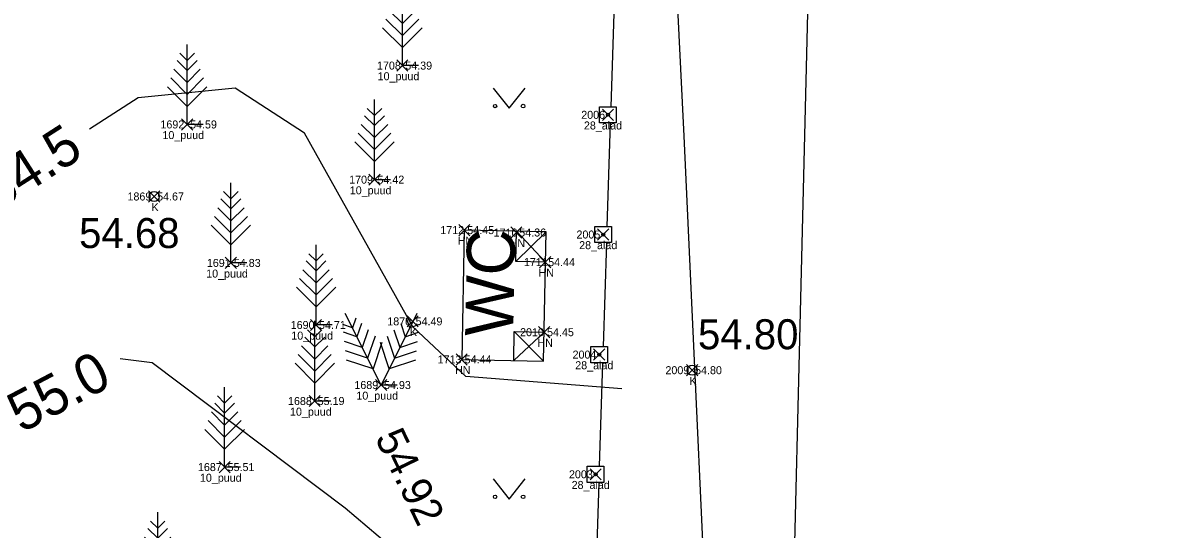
# Model space of a CAD drawing. Extents: x 641059 to 641794, y 6456421 to 6457268.
# Drawn here: x 641387.94 to 641416.28, y 6456814.06 to 6456826.71 of the extents above; entities that cross this region are included whole.
import ezdxf

# ---------------------------------------------------------------- set-up
doc = ezdxf.new("R2010")
doc.units = 0
for name, color, linetype in [('AED', 7, 'Continuous'), ('Default', 7, 'Continuous'), ('HOONE', 7, 'Continuous'), ('HOONEDET', 7, 'Continuous'), ('KPKAABEL', 7, 'Continuous'), ('Level 25', 7, 'Continuous'), ('LIIKLUS', 7, 'Continuous'), ('PIIRASULA', 7, 'Continuous'), ('POST', 7, 'Continuous'), ('SIOHULIIN', 7, 'Continuous'), ('SKKAEV', 7, 'Continuous'), ('TEE', 7, 'Continuous'), ('TTRASS', 7, 'Continuous'), ('VEEKOGU', 7, 'Continuous')]:
    doc.layers.add(name, color=color, linetype=linetype)

# ---------------------------------------------------------------- blocks, each defined once
blk = doc.blocks.new('BM')
at = {"layer": 'Default'}
for points in [[(0.4, 0), (0, 0), (0, 2)], [(-0.18108, 1.78108), (0, 1.6), (0.18108, 1.78108)], [(-0.24865, 1.59865), (0, 1.35), (0.24865, 1.59865)], [(0.41081, 1.16081), (0, 0.75), (-0.41081, 1.16081)], [(-0.32973, 1.37973), (0, 1.05), (0.32973, 1.37973)], [(0.49189, 0.94189), (0, 0.45), (-0.49189, 0.94189)]]:
    blk.add_lwpolyline(points, dxfattribs=at)
blk = doc.blocks.new('BM2')
at = {"layer": 'Default'}
for points in [[(0.89443, 1.78885), (0, 0), (-0.89443, 1.78885)], [(-0.63456, 1.67403), (-0.71554, 1.43108), (-0.95849, 1.51206)], [(-0.49254, 1.54108), (-0.60374, 1.20748), (-0.93734, 1.31868)], [(0.49254, 1.54108), (0.60374, 1.20748), (0.93734, 1.31868)], [(0.95849, 1.51206), (0.71554, 1.43108), (0.63456, 1.67403)], [(-0.32211, 1.38153), (-0.46957, 0.93915), (-0.91195, 1.08661)], [(-0.15169, 1.22198), (-0.33541, 0.67082), (-0.88657, 0.85454)], [(0.15169, 1.22198), (0.33541, 0.67082), (0.88657, 0.85454)], [(0.32211, 1.38153), (0.46957, 0.93915), (0.91195, 1.08661)], [(0.01873, 1.06243), (-0.20125, 0.40249), (-0.86119, 0.62247)], [(0.86119, 0.62247), (0.20125, 0.40249), (-0.01873, 1.06243)], [(0.4, 0), (0, 0)]]:
    blk.add_lwpolyline(points, dxfattribs=at)
blk = doc.blocks.new('POINT_DISPLAY')
at = {"layer": 'Default'}
for p, q in [((-0.14, -0.14), (0.14, 0.14)), ((-0.14, 0.14), (0.14, -0.14))]:
    blk.add_line(p, q, dxfattribs=at)
blk = doc.blocks.new('PB')
at = {"layer": 'Default'}
blk.add_lwpolyline([(-0.20824, 0.202955), (0.20824, 0.202955), (0.20824, -0.202955), (-0.20824, -0.202955)], close=True, dxfattribs=at)
blk.add_circle((0, 0), 0.037556, dxfattribs=at)
blk = doc.blocks.new('muru')
at = {"layer": 'Default'}
for p, q in [((-0.403, 0.50528), (0, 0)), ((0, 0), (0.397, 0.50528))]:
    blk.add_line(p, q, dxfattribs=at)
for centre, radius in [((-0.353, 0.05528), 0.0428), ((0.347, 0.05528), 0.04522)]:
    blk.add_circle(centre, radius, dxfattribs=at)

msp = doc.modelspace()

# ---------------------------------------------------------------- linework, layer by layer
at = {"layer": 'HOONE'}
msp.add_lwpolyline([(641398.903, 6456818.3), (641400.947, 6456818.258), (641401.013, 6456821.488), (641398.969, 6456821.53)], close=True, dxfattribs=at)
for points in [[(641400.998, 6456820.73), (641400.253, 6456820.745), (641400.269, 6456821.503)], [(641400.203, 6456818.273), (641400.217, 6456818.995), (641400.962, 6456818.98)]]:
    msp.add_lwpolyline(points, dxfattribs=at)
at = {"layer": 'HOONEDET'}
for points in [[(641400.253, 6456820.745), (641401.013, 6456821.488)], [(641400.269, 6456821.503), (641400.998, 6456820.73)], [(641400.203, 6456818.273), (641400.962, 6456818.98)], [(641400.217, 6456818.995), (641400.947, 6456818.258)]]:
    msp.add_lwpolyline(points, dxfattribs=at)
at = {"layer": 'KPKAABEL'}
msp.add_lwpolyline([(641250.916, 6456701.854), (641271.525, 6456705.43), (641305.335, 6456711.858), (641326.94, 6456716.149), (641351.867, 6456721.349), (641367.465, 6456725.08), (641383.363, 6456729.465), (641393.017, 6456733.731), (641403.468, 6456739.034), (641405.501, 6456741.697), (641406.378, 6456745.4), (641406.448, 6456751.351), (641406.785, 6456780.602), (641406.848, 6456802.641), (641405.199, 6456807.789), (641404.461, 6456823.879), (641404.047, 6456832.297), (641404.395, 6456844.535), (641405.688, 6456878.148), (641406.344, 6456893.531), (641406.78, 6456905.741), (641407.039, 6456912.908), (641427.472, 6456919.768)], dxfattribs=at)
at = {"layer": 'Level 25'}
msp.add_lwpolyline([(641246.84, 6456701.22), (641272.72, 6456706.22), (641371.55, 6456726.22), (641403.74, 6456738.9), (641405.52, 6456744.08), (641410.59, 6456950.93), (641414.48, 6457073.3)], dxfattribs=at)
at = {"layer": 'LIIKLUS'}
for centre in [(641391.222, 6456822.37), (641404.66, 6456818.03)]:
    msp.add_circle(centre, 0.125, dxfattribs=at)
at = {"layer": 'SIOHULIIN'}
for points in [[(641402.902, 6456817.563), (641399.007, 6456817.87), (641397.686, 6456819.115), (641394.978, 6456823.95), (641393.249, 6456825.08), (641390.825, 6456824.835), (641389.606, 6456824.053)], [(641403.805, 6456808.215), (641403.016, 6456808.346), (641400.748, 6456808.567), (641400.487, 6456808.604), (641400.268, 6456808.836), (641398.055, 6456812.916), (641397.877, 6456813.018), (641397.642, 6456813.184), (641395.989, 6456814.585), (641391.17, 6456818.217), (641390.376, 6456818.315)]]:
    msp.add_lwpolyline(points, dxfattribs=at)
at = {"layer": 'TTRASS'}
for points in [[(641402.634, 6456824.613), (641402.717, 6456827.197)], [(641402.539, 6456821.623), (641402.621, 6456824.207)], [(641402.443, 6456818.623), (641402.526, 6456821.217)], [(641402.348, 6456815.633), (641402.43, 6456818.217)], [(641402.253, 6456812.633), (641402.335, 6456815.227)]]:
    msp.add_lwpolyline(points, dxfattribs=at)

# ---------------------------------------------------------------- block references
at = {"layer": 'PIIRASULA'}
for name, p in [('BM', (641397.421, 6456825.64)), ('BM', (641392.045, 6456824.17)), ('BM', (641396.725, 6456822.79)), ('BM', (641393.138, 6456820.71)), ('BM', (641395.265, 6456819.16)), ('BM', (641395.232, 6456817.26)), ('BM2', (641396.89, 6456817.66)), ('BM', (641392.982, 6456815.61)), ('BM', (641391.31, 6456812.48))]:
    msp.add_blockref(name, p, dxfattribs=at)
at = {"layer": 'POST'}
for p in [(641400.09, 6456824.573), (641400.09, 6456814.811)]:
    msp.add_blockref('muru', p, dxfattribs=at)
at = {"layer": 'TEE'}
for p in [(641397.421, 6456825.64), (641402.557, 6456824.41), (641392.045, 6456824.17), (641396.725, 6456822.79), (641391.222, 6456822.37), (641398.969, 6456821.53), (641400.268, 6456821.47), (641402.438, 6456821.42), (641393.138, 6456820.71), (641400.99, 6456820.73), (641395.265, 6456819.16), (641397.678, 6456819.25), (641400.962, 6456818.98), (641398.903, 6456818.3), (641402.34, 6456818.42), (641404.66, 6456818.03), (641396.89, 6456817.66), (641395.232, 6456817.26), (641392.982, 6456815.61), (641402.25, 6456815.43)]:
    msp.add_blockref('POINT_DISPLAY', p, dxfattribs=at)
at = {"layer": 'TTRASS'}
for p in [(641402.557, 6456824.41), (641402.438, 6456821.42), (641402.34, 6456818.42), (641402.25, 6456815.43)]:
    msp.add_blockref('PB', p, dxfattribs=at)

# ---------------------------------------------------------------- texts
at = {"layer": 'AED'}
for s, p in [('10_puud', (641396.804, 6456825.274)), ('28_aiad', (641401.957, 6456824.044)), ('10_puud', (641391.428, 6456823.804)), ('10_puud', (641396.108, 6456822.424)), ('K', (641391.155, 6456822.004)), ('HN', (641398.802, 6456821.164)), ('HN', (641400.101, 6456821.104)), ('28_aiad', (641401.838, 6456821.054)), ('10_puud', (641392.521, 6456820.344)), ('HN', (641400.823, 6456820.364)), ('10_puud', (641394.648, 6456818.794)), ('K', (641397.611, 6456818.884)), ('HN', (641400.795, 6456818.614)), ('HN', (641398.736, 6456817.934)), ('28_aiad', (641401.74, 6456818.054)), ('K', (641404.593, 6456817.664)), ('10_puud', (641396.273, 6456817.294)), ('10_puud', (641394.615, 6456816.894)), ('10_puud', (641392.365, 6456815.244)), ('28_aiad', (641401.65, 6456815.064))]:
    msp.add_text(s, height=0.2, dxfattribs=at).set_placement(p)
at = {"layer": 'HOONE'}
msp.add_text('WC', height=1.2, rotation=88.8294, dxfattribs=at).set_placement((641400.188, 6456818.87))
at = {"layer": 'LIIKLUS'}
for s, p in [('54.68', (641389.346, 6456821.082)), ('54.80', (641404.806, 6456818.553))]:
    msp.add_text(s, height=0.75, dxfattribs=at).set_placement(p)
msp.add_text('54.92', height=0.75, rotation=295.9563, dxfattribs=at).set_placement((641396.726, 6456816.342))
at = {"layer": 'SIOHULIIN'}
for s, rotation, p in [('54.5', 32.6941, (641387.307, 6456821.983)), ('55.0', 27.7499, (641387.907, 6456816.452))]:
    msp.add_text(s, height=1, rotation=rotation, dxfattribs=at).set_placement(p)
at = {"layer": 'SKKAEV'}
for s, p in [(' 54.39', (641397.421, 6456825.54)), (' 54.59', (641392.045, 6456824.07)), (' 54.42', (641396.725, 6456822.69)), (' 54.67', (641391.222, 6456822.27)), (' 54.45', (641398.969, 6456821.43)), (' 54.36', (641400.268, 6456821.37)), (' 54.83', (641393.138, 6456820.61)), (' 54.44', (641400.99, 6456820.63)), (' 54.71', (641395.265, 6456819.06)), (' 54.49', (641397.678, 6456819.15)), (' 54.45', (641400.962, 6456818.88)), (' 54.44', (641398.903, 6456818.2)), (' 54.80', (641404.66, 6456817.93)), (' 54.93', (641396.89, 6456817.56)), (' 55.19', (641395.232, 6456817.16)), (' 55.51', (641392.982, 6456815.51))]:
    msp.add_text(s, height=0.2, dxfattribs=at).set_placement(p)
at = {"layer": 'VEEKOGU'}
for s, p in [('1708', (641396.788, 6456825.54)), ('2006', (641401.89, 6456824.31)), ('1692', (641391.378, 6456824.07)), ('1709', (641396.092, 6456822.69)), ('1869', (641390.555, 6456822.27)), ('1712', (641398.369, 6456821.43)), ('1710', (641399.701, 6456821.37)), ('2005', (641401.771, 6456821.32)), ('1691', (641392.538, 6456820.61)), ('1711', (641400.457, 6456820.63)), ('1690', (641394.632, 6456819.06)), ('1870', (641397.045, 6456819.15)), ('2010', (641400.362, 6456818.88)), ('1713', (641398.303, 6456818.2)), ('2004', (641401.673, 6456818.32)), ('2009', (641403.993, 6456817.93)), ('1689', (641396.223, 6456817.56)), ('1688', (641394.565, 6456817.16)), ('1687', (641392.315, 6456815.51)), ('2003', (641401.583, 6456815.33))]:
    msp.add_text(s, height=0.2, dxfattribs=at).set_placement(p)

doc.saveas('drawing.dxf')
